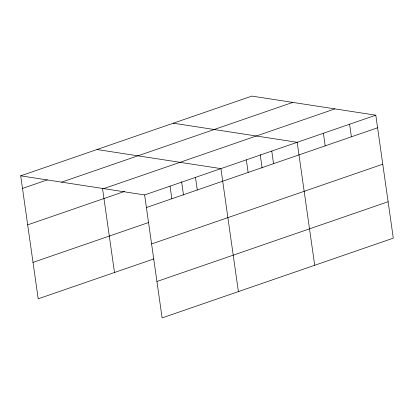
<?xml version="1.0" encoding="UTF-8"?>
<svg xmlns="http://www.w3.org/2000/svg" width="414" height="414" viewBox="0 0 414 414"><rect width="100%" height="100%" fill="white"/><g stroke="black" fill="none" stroke-linecap="round" stroke-linejoin="round"><path stroke-width="0.62" d="M20.7 175.836L251.883 96.095L375.798 115.19L393.3 238.164L162.117 317.905L144.615 194.932L20.7 175.836L38.202 298.81L153.848 258.921M22.491 188.432L47.315 179.867M61.593 182.139L292.776 102.398M103.723 188.629L334.905 108.887M27.676 224.854L124.552 191.439M144.615 194.932L375.798 115.19M146.406 207.523L377.589 127.781M33.016 262.388L148.667 222.494M151.591 243.949L382.774 164.208M156.932 281.479L388.115 201.737M173.28 123.206L297.195 142.302L314.697 265.276M96.99 149.521L220.905 168.617L238.407 291.591M349.597 124.226L351.388 136.817M323.396 133.261L325.187 145.857M271.765 151.074L273.556 163.665M260.22 154.655L262.119 168.012M246.335 159.845L248.126 172.436M195.475 177.389L197.266 189.979M181.617 181.767L183.516 195.129M170.045 186.16L171.836 198.751M102.512 188.318L114.492 272.5"/></g></svg>
